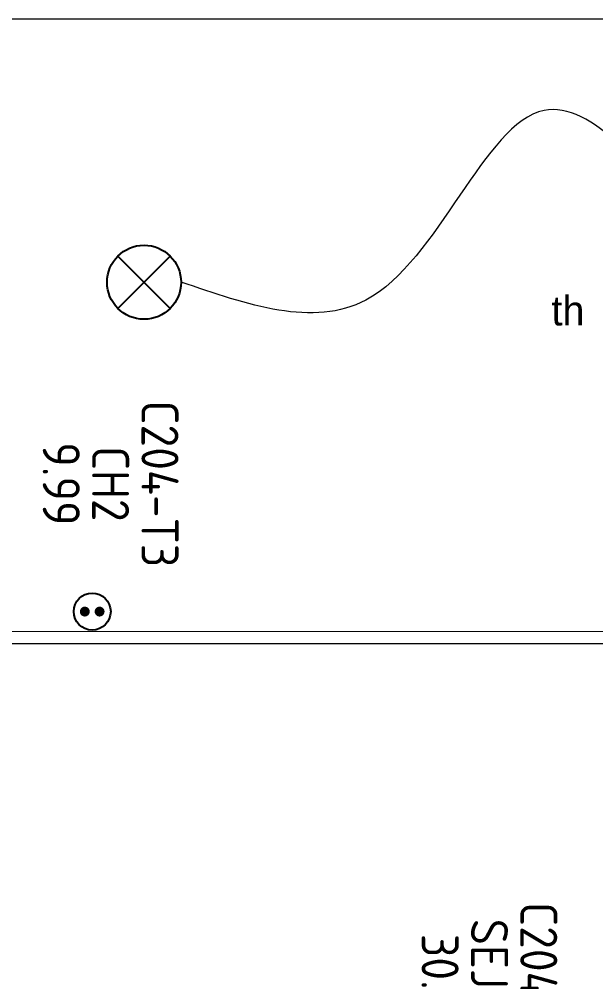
# Model space of a CAD drawing. Header units: millimetres. Extents: x 449410 to 506007, y -379864 to -318775.
# Drawn here: x 462228 to 464565, y -346158 to -342260 of the extents above; entities that cross this region are included whole.
import ezdxf

# ---------------------------------------------------------------- set-up
doc = ezdxf.new("R2010")
doc.units = ezdxf.units.MM
doc.set_wipeout_variables(frame=1)
doc.layers.add('prlm-CHAUFF', color=30, linetype='Continuous')
doc.layers.add('prlm-ELEC-CFO', color=201, linetype='Continuous')
doc.layers.add('prlm-xpoly', color=7, linetype='Continuous', plot=False)
doc.styles.add('prlm-elec-cfa', font='comic.ttf', dxfattribs={"height": 12})
doc.styles.add('prlm-xpoly', font='isocp.shx', dxfattribs={"height": 15})

# ---------------------------------------------------------------- blocks, each defined once
blk = doc.blocks.new('xi.PC')
at = {"color": 0, "lineweight": 5}
blk.add_wipeout([(-7.5, -7.5), (7.5, -7.5), (7.5, 7.5), (-7.5, 7.5)], dxfattribs=at).dxf.layer = 'prlm-ELEC-CFO'
at = {"layer": 'prlm-ELEC-CFO', "color": 0, "linetype": 'ByBlock', "lineweight": 5, "const_width": 2}
for points in [[(-4, 0, 1), (-2, 0, 1)], [(2, 0, 1), (4, 0, 1)]]:
    blk.add_lwpolyline(points, format="xyb", close=True, dxfattribs=at)
at = {"layer": 'prlm-ELEC-CFO', "color": 0, "linetype": 'ByBlock', "lineweight": -2}
blk.add_circle((0, 0), 7.5, dxfattribs=at)
blk = doc.blocks.new('xi.PTCE')
at = {"layer": 'prlm-ELEC-CFO', "color": 0}
for points in [[(-10.61, 10.61), (10.61, -10.61)], [(10.61, 10.61), (-10.61, -10.61)]]:
    blk.add_lwpolyline(points, dxfattribs=at)
at = {"layer": 'prlm-ELEC-CFO', "color": 0, "linetype": 'ByBlock'}
blk.add_circle((0, 0), 15, dxfattribs=at)

msp = doc.modelspace()

# ---------------------------------------------------------------- linework, layer by layer
at = {"layer": 'prlm-ELEC-CFO', "lineweight": 13}
msp.add_spline([(465206.461, -344943.832), (465206.461, -345711.219), (463133.548, -346844.38)], degree=3, dxfattribs=at)
at = {"layer": 'prlm-xpoly', "lineweight": 0}
for points in [[(460982.802, -342259.645), (460982.801, -344738.831), (464754.264, -344738.416), (464754.053, -343209.626), (465423.717, -343209.626), (465423.715, -342259.646)], [(467154.54, -344788.832), (460980.738, -344788.831), (460982.801, -349425.261), (467145.476, -349425.125), (467145.476, -348939.402), (467758.626, -348939.402), (467758.626, -345163.831), (467154.529, -345163.831)]]:
    msp.add_lwpolyline(points, close=True, dxfattribs=at)

# ---------------------------------------------------------------- block references
at = {"layer": 'prlm-ELEC-CFO', "xscale": 10, "yscale": 10, "zscale": 10}
msp.add_blockref('xi.PTCE', (462734.065, -343324.919), dxfattribs=at)

# ---------------------------------------------------------------- texts
at = {"layer": 'prlm-xpoly', "lineweight": 20, "char_height": 150, "attachment_point": 5, "rotation": 269.999993, "line_spacing_factor": 0.8, "style": 'prlm-xpoly'}
for s, insert in [('C204-T3\\PCH2\\P9.99', (462598.583, -344141.53)), ('C204-T3\\PSEJCUI\\P30.90', (464134.367, -346173.196))]:
    msp.add_mtext(s, dxfattribs=dict(at, insert=insert))

# ---------------------------------------------------------------- next in the draw order: block references
at = {"layer": 'prlm-ELEC-CFO', "xscale": 10, "yscale": 10, "zscale": 10}
msp.add_blockref('xi.PC', (462523.997, -344658.662), dxfattribs=at)

# ---------------------------------------------------------------- next in the draw order: texts
at = {"layer": 'prlm-CHAUFF', "lineweight": 20, "insert": (464452.688, -343440.557), "char_height": 120, "attachment_point": 5, "line_spacing_factor": 0.8, "style": 'prlm-elec-cfa', "bg_fill": 3, "box_fill_scale": 1.1, "bg_fill_color": 256, "bg_fill_transparency": 0}
msp.add_mtext('th', dxfattribs=at)

# ---------------------------------------------------------------- next in the draw order: linework, layer by layer
at = {"layer": 'prlm-ELEC-CFO', "lineweight": 13}
msp.add_spline([(465004.067, -343147.764), (464355.758, -342629.202), (463633.361, -343397.053), (462884.062, -343323.905)], degree=3, dxfattribs=at)

doc.saveas('drawing.dxf')
